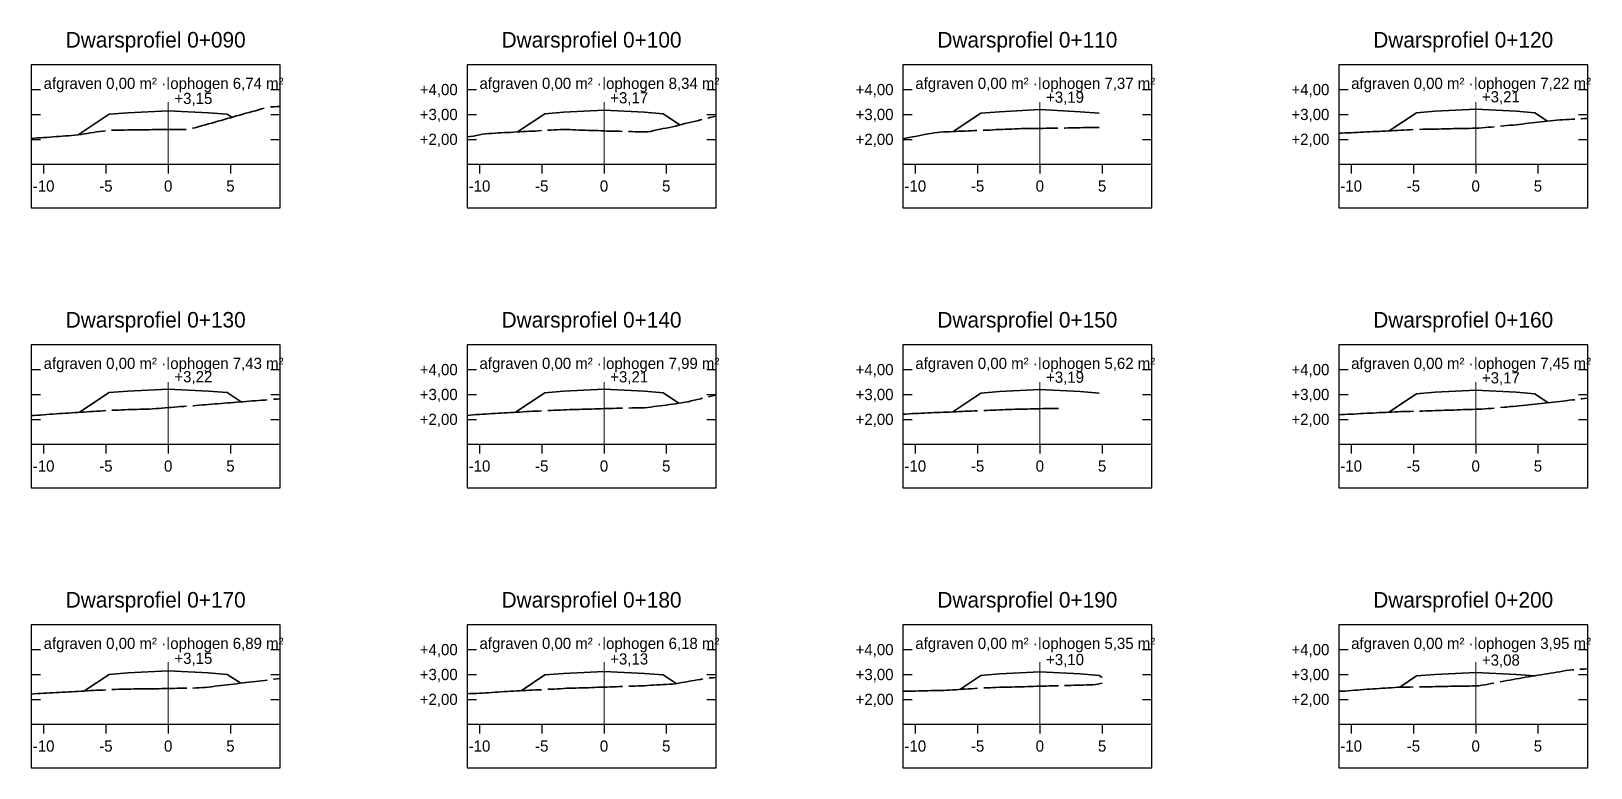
# Model space of a CAD drawing. Header units: metres. Extents: x 0 to 105485, y 0 to 425721.
# Drawn here: x 105360 to 105485.2, y 425551.5 to 425610.7 of the extents above; entities that cross this region are included whole.
import ezdxf
from ezdxf.enums import TextEntityAlignment as Align

# ---------------------------------------------------------------- set-up
doc = ezdxf.new("R2010")
doc.units = ezdxf.units.M
doc.header["$MEASUREMENT"] = 0
doc.linetypes.add('AM-AS-SO', pattern=[16, 10, -2, 2, -2])
doc.linetypes.add('GW-MAAIVELD-SO', pattern=[25, 12, -1, 12])
for name, color, linetype, lineweight in [('N-XX-AL-PROFIELBALK-G', 7, 'Continuous', 25), ('N-XX-AL-PROFIELBALK-T', 7, 'Continuous', 25), ('N-XX-AM-AS-G', 10, 'AM-AS-SO', 18), ('N-XX-GW-HOOGTE_AFWERKHOOGTE-G', 7, 'Continuous', 35), ('N-XX-GW-MAAIVELD-G', 90, 'GW-MAAIVELD-SO', 35)]:
    doc.layers.add(name, color=color, linetype=linetype, lineweight=lineweight)

msp = doc.modelspace()

# ---------------------------------------------------------------- linework, layer by layer
at = {"layer": 'N-XX-AL-PROFIELBALK-G', "ltscale": 0.5, "flags": 128}
for points in [[(105360, 425596.5), (105380, 425596.5), (105380, 425608), (105360, 425608), (105360, 425596.5)], [(105395, 425596.5), (105415, 425596.5), (105415, 425608), (105395, 425608), (105395, 425596.5)], [(105430, 425596.5), (105450, 425596.5), (105450, 425608), (105430, 425608), (105430, 425596.5)], [(105465, 425596.5), (105485, 425596.5), (105485, 425608), (105465, 425608), (105465, 425596.5)], [(105360, 425606), (105360.75, 425606)], [(105379.25, 425606), (105380, 425606)], [(105395, 425606), (105395.75, 425606)], [(105414.25, 425606), (105415, 425606)], [(105430, 425606), (105430.75, 425606)], [(105449.25, 425606), (105450, 425606)], [(105465, 425606), (105465.75, 425606)], [(105484.25, 425606), (105485, 425606)], [(105360, 425604), (105360.75, 425604)], [(105379.25, 425604), (105380, 425604)], [(105395, 425604), (105395.75, 425604)], [(105414.25, 425604), (105415, 425604)], [(105430, 425604), (105430.75, 425604)], [(105449.25, 425604), (105450, 425604)], [(105465, 425604), (105465.75, 425604)], [(105484.25, 425604), (105485, 425604)], [(105360, 425602), (105360.75, 425602)], [(105379.25, 425602), (105380, 425602)], [(105395, 425602), (105395.75, 425602)], [(105414.25, 425602), (105415, 425602)], [(105430, 425602), (105430.75, 425602)], [(105449.25, 425602), (105450, 425602)], [(105465, 425602), (105465.75, 425602)], [(105484.25, 425602), (105485, 425602)], [(105360, 425600), (105380, 425600)], [(105361, 425600), (105361, 425599.25)], [(105366, 425600), (105366, 425599.25)], [(105371, 425600), (105371, 425599.25)], [(105376, 425600), (105376, 425599.25)], [(105395, 425600), (105415, 425600)], [(105396, 425600), (105396, 425599.25)], [(105401, 425600), (105401, 425599.25)], [(105406, 425600), (105406, 425599.25)], [(105411, 425600), (105411, 425599.25)], [(105430, 425600), (105450, 425600)], [(105431, 425600), (105431, 425599.25)], [(105436, 425600), (105436, 425599.25)], [(105441, 425600), (105441, 425599.25)], [(105446, 425600), (105446, 425599.25)], [(105465, 425600), (105485, 425600)], [(105466, 425600), (105466, 425599.25)], [(105471, 425600), (105471, 425599.25)], [(105476, 425600), (105476, 425599.25)], [(105481, 425600), (105481, 425599.25)], [(105360, 425574), (105380, 425574), (105380, 425585.5), (105360, 425585.5), (105360, 425574)], [(105395, 425574), (105415, 425574), (105415, 425585.5), (105395, 425585.5), (105395, 425574)], [(105430, 425574), (105450, 425574), (105450, 425585.5), (105430, 425585.5), (105430, 425574)], [(105465, 425574), (105485, 425574), (105485, 425585.5), (105465, 425585.5), (105465, 425574)], [(105360, 425583.5), (105360.75, 425583.5)], [(105379.25, 425583.5), (105380, 425583.5)], [(105395, 425583.5), (105395.75, 425583.5)], [(105414.25, 425583.5), (105415, 425583.5)], [(105430, 425583.5), (105430.75, 425583.5)], [(105449.25, 425583.5), (105450, 425583.5)], [(105465, 425583.5), (105465.75, 425583.5)], [(105484.25, 425583.5), (105485, 425583.5)], [(105360, 425581.5), (105360.75, 425581.5)], [(105379.25, 425581.5), (105380, 425581.5)], [(105395, 425581.5), (105395.75, 425581.5)], [(105414.25, 425581.5), (105415, 425581.5)], [(105430, 425581.5), (105430.75, 425581.5)], [(105449.25, 425581.5), (105450, 425581.5)], [(105465, 425581.5), (105465.75, 425581.5)], [(105484.25, 425581.5), (105485, 425581.5)], [(105360, 425579.5), (105360.75, 425579.5)], [(105379.25, 425579.5), (105380, 425579.5)], [(105395, 425579.5), (105395.75, 425579.5)], [(105414.25, 425579.5), (105415, 425579.5)], [(105430, 425579.5), (105430.75, 425579.5)], [(105449.25, 425579.5), (105450, 425579.5)], [(105465, 425579.5), (105465.75, 425579.5)], [(105484.25, 425579.5), (105485, 425579.5)], [(105360, 425577.5), (105380, 425577.5)], [(105361, 425577.5), (105361, 425576.75)], [(105366, 425577.5), (105366, 425576.75)], [(105371, 425577.5), (105371, 425576.75)], [(105376, 425577.5), (105376, 425576.75)], [(105395, 425577.5), (105415, 425577.5)], [(105396, 425577.5), (105396, 425576.75)], [(105401, 425577.5), (105401, 425576.75)], [(105406, 425577.5), (105406, 425576.75)], [(105411, 425577.5), (105411, 425576.75)], [(105430, 425577.5), (105450, 425577.5)], [(105431, 425577.5), (105431, 425576.75)], [(105436, 425577.5), (105436, 425576.75)], [(105441, 425577.5), (105441, 425576.75)], [(105446, 425577.5), (105446, 425576.75)], [(105465, 425577.5), (105485, 425577.5)], [(105466, 425577.5), (105466, 425576.75)], [(105471, 425577.5), (105471, 425576.75)], [(105476, 425577.5), (105476, 425576.75)], [(105481, 425577.5), (105481, 425576.75)], [(105360, 425551.5), (105380, 425551.5), (105380, 425563), (105360, 425563), (105360, 425551.5)], [(105395, 425551.5), (105415, 425551.5), (105415, 425563), (105395, 425563), (105395, 425551.5)], [(105430, 425551.5), (105450, 425551.5), (105450, 425563), (105430, 425563), (105430, 425551.5)], [(105465, 425551.5), (105485, 425551.5), (105485, 425563), (105465, 425563), (105465, 425551.5)], [(105360, 425561), (105360.75, 425561)], [(105379.25, 425561), (105380, 425561)], [(105395, 425561), (105395.75, 425561)], [(105414.25, 425561), (105415, 425561)], [(105430, 425561), (105430.75, 425561)], [(105449.25, 425561), (105450, 425561)], [(105465, 425561), (105465.75, 425561)], [(105484.25, 425561), (105485, 425561)], [(105360, 425559), (105360.75, 425559)], [(105379.25, 425559), (105380, 425559)], [(105395, 425559), (105395.75, 425559)], [(105414.25, 425559), (105415, 425559)], [(105430, 425559), (105430.75, 425559)], [(105449.25, 425559), (105450, 425559)], [(105465, 425559), (105465.75, 425559)], [(105484.25, 425559), (105485, 425559)], [(105360, 425557), (105360.75, 425557)], [(105379.25, 425557), (105380, 425557)], [(105395, 425557), (105395.75, 425557)], [(105414.25, 425557), (105415, 425557)], [(105430, 425557), (105430.75, 425557)], [(105449.25, 425557), (105450, 425557)], [(105465, 425557), (105465.75, 425557)], [(105484.25, 425557), (105485, 425557)], [(105360, 425555), (105380, 425555)], [(105361, 425555), (105361, 425554.25)], [(105366, 425555), (105366, 425554.25)], [(105371, 425555), (105371, 425554.25)], [(105376, 425555), (105376, 425554.25)], [(105395, 425555), (105415, 425555)], [(105396, 425555), (105396, 425554.25)], [(105401, 425555), (105401, 425554.25)], [(105406, 425555), (105406, 425554.25)], [(105411, 425555), (105411, 425554.25)], [(105430, 425555), (105450, 425555)], [(105431, 425555), (105431, 425554.25)], [(105436, 425555), (105436, 425554.25)], [(105441, 425555), (105441, 425554.25)], [(105446, 425555), (105446, 425554.25)], [(105465, 425555), (105485, 425555)], [(105466, 425555), (105466, 425554.25)], [(105471, 425555), (105471, 425554.25)], [(105476, 425555), (105476, 425554.25)], [(105481, 425555), (105481, 425554.25)]]:
    msp.add_lwpolyline(points, dxfattribs=at)
at = {"layer": 'N-XX-AM-AS-G', "ltscale": 0.5, "flags": 128}
for points in [[(105371, 425600), (105371, 425608)], [(105406, 425600), (105406, 425608)], [(105441, 425600), (105441, 425608)], [(105476, 425600), (105476, 425608)], [(105371, 425577.5), (105371, 425585.5)], [(105406, 425577.5), (105406, 425585.5)], [(105441, 425577.5), (105441, 425585.5)], [(105476, 425577.5), (105476, 425585.5)], [(105371, 425555), (105371, 425563)], [(105406, 425555), (105406, 425563)], [(105441, 425555), (105441, 425563)], [(105476, 425555), (105476, 425563)]]:
    msp.add_lwpolyline(points, dxfattribs=at)
at = {"layer": 'N-XX-GW-HOOGTE_AFWERKHOOGTE-G', "ltscale": 0.5, "flags": 128}
for points in [[(105363.78, 425602.37), (105366.25, 425604.01), (105367.75, 425604.13), (105371, 425604.29), (105374.25, 425604.13), (105375.75, 425604.01), (105376.12, 425603.77)], [(105399.05, 425602.59), (105401.25, 425604.06), (105402.75, 425604.18), (105406, 425604.34), (105409.25, 425604.18), (105410.75, 425604.06), (105412.1, 425603.16)], [(105434.03, 425602.63), (105436.25, 425604.1), (105437.75, 425604.22), (105441, 425604.39), (105444.25, 425604.22), (105445.75, 425604.1), (105445.75, 425604.1)], [(105469.06, 425602.68), (105471.25, 425604.14), (105472.75, 425604.26), (105476, 425604.42), (105479.25, 425604.26), (105480.75, 425604.14), (105481.76, 425603.47)], [(105363.87, 425580.07), (105366.25, 425581.65), (105367.75, 425581.77), (105371, 425581.93), (105374.25, 425581.77), (105375.75, 425581.65), (105376.86, 425580.91)], [(105398.9, 425580.07), (105401.25, 425581.64), (105402.75, 425581.76), (105406, 425581.92), (105409.25, 425581.76), (105410.75, 425581.64), (105412.02, 425580.79)], [(105434, 425580.1), (105436.25, 425581.61), (105437.75, 425581.73), (105441, 425581.89), (105444.25, 425581.73), (105445.75, 425581.61), (105445.75, 425581.61)], [(105469.03, 425580.08), (105471.25, 425581.56), (105472.75, 425581.68), (105476, 425581.84), (105479.25, 425581.68), (105480.75, 425581.56), (105481.83, 425580.84)], [(105364.23, 425557.67), (105366.25, 425559.01), (105367.75, 425559.13), (105371, 425559.3), (105374.25, 425559.13), (105375.75, 425559.01), (105376.83, 425558.3)], [(105399.34, 425557.69), (105401.25, 425558.97), (105402.75, 425559.09), (105406, 425559.25), (105409.25, 425559.09), (105410.75, 425558.97), (105411.8, 425558.27)], [(105434.57, 425557.8), (105436.25, 425558.92), (105437.75, 425559.04), (105441, 425559.2), (105444.25, 425559.04), (105445.75, 425558.92), (105446, 425558.76)], [(105469.9, 425557.98), (105471.25, 425558.88), (105472.75, 425559), (105476, 425559.16), (105479.25, 425559), (105480.75, 425558.88), (105480.78, 425558.91)]]:
    msp.add_lwpolyline(points, dxfattribs=at)
at = {"layer": 'N-XX-GW-MAAIVELD-G', "ltscale": 0.5, "flags": 128}
for points in [[(105360, 425602.07), (105360.25, 425602.09), (105360.5, 425602.11), (105360.75, 425602.13), (105361, 425602.14), (105361.25, 425602.16), (105361.5, 425602.18), (105361.75, 425602.2), (105362, 425602.22), (105362.25, 425602.24), (105362.5, 425602.26), (105362.75, 425602.27), (105363, 425602.29), (105363.25, 425602.31), (105363.5, 425602.33), (105363.75, 425602.36), (105364, 425602.4), (105364.25, 425602.44), (105364.5, 425602.48), (105364.75, 425602.51), (105365, 425602.55), (105365.25, 425602.59), (105365.5, 425602.63), (105365.75, 425602.67), (105366, 425602.7), (105366.25, 425602.74), (105366.5, 425602.74), (105366.75, 425602.75), (105367, 425602.75), (105367.25, 425602.75), (105367.5, 425602.75), (105367.75, 425602.76), (105368, 425602.76), (105368.25, 425602.76), (105368.5, 425602.76), (105368.75, 425602.77), (105369, 425602.77), (105369.25, 425602.77), (105369.5, 425602.77), (105369.75, 425602.78), (105370, 425602.78), (105370.25, 425602.78), (105370.5, 425602.78), (105370.75, 425602.78), (105371, 425602.79), (105371.25, 425602.79), (105371.5, 425602.79), (105371.75, 425602.79), (105372, 425602.79), (105372.25, 425602.8), (105372.5, 425602.8), (105372.75, 425602.82), (105373, 425602.89), (105373.25, 425602.96), (105373.5, 425603.03), (105373.75, 425603.1), (105374, 425603.17), (105374.25, 425603.24), (105374.5, 425603.31), (105374.75, 425603.38), (105375, 425603.45), (105375.25, 425603.52), (105375.5, 425603.59), (105375.75, 425603.67), (105376, 425603.74), (105376.25, 425603.81), (105376.5, 425603.88), (105376.75, 425603.95), (105377, 425604.02), (105377.25, 425604.09), (105377.5, 425604.16), (105377.75, 425604.23), (105378, 425604.3), (105378.25, 425604.38), (105378.5, 425604.45), (105378.75, 425604.52), (105379, 425604.59), (105379.25, 425604.61), (105379.5, 425604.62), (105379.75, 425604.63), (105380, 425604.64)], [(105395, 425602.19), (105395.25, 425602.22), (105395.5, 425602.25), (105395.75, 425602.31), (105396, 425602.36), (105396.25, 425602.41), (105396.5, 425602.45), (105396.75, 425602.47), (105397, 425602.48), (105397.25, 425602.49), (105397.5, 425602.51), (105397.75, 425602.52), (105398, 425602.54), (105398.25, 425602.55), (105398.5, 425602.56), (105398.75, 425602.58), (105399, 425602.59), (105399.25, 425602.6), (105399.5, 425602.62), (105399.75, 425602.63), (105400, 425602.65), (105400.25, 425602.66), (105400.5, 425602.67), (105400.75, 425602.69), (105401, 425602.7), (105401.25, 425602.72), (105401.5, 425602.73), (105401.75, 425602.74), (105402, 425602.76), (105402.25, 425602.77), (105402.5, 425602.78), (105402.75, 425602.78), (105403, 425602.78), (105403.25, 425602.78), (105403.5, 425602.77), (105403.75, 425602.76), (105404, 425602.75), (105404.25, 425602.74), (105404.5, 425602.73), (105404.75, 425602.72), (105405, 425602.71), (105405.25, 425602.71), (105405.5, 425602.7), (105405.75, 425602.69), (105406, 425602.68), (105406.25, 425602.67), (105406.5, 425602.67), (105406.75, 425602.66), (105407, 425602.65), (105407.25, 425602.65), (105407.5, 425602.64), (105407.75, 425602.63), (105408, 425602.63), (105408.25, 425602.62), (105408.5, 425602.61), (105408.75, 425602.61), (105409, 425602.6), (105409.25, 425602.59), (105409.5, 425602.59), (105409.75, 425602.63), (105410, 425602.71), (105410.25, 425602.76), (105410.5, 425602.81), (105410.75, 425602.86), (105411, 425602.91), (105411.25, 425602.96), (105411.5, 425603.01), (105411.75, 425603.07), (105412, 425603.14), (105412.25, 425603.2), (105412.5, 425603.26), (105412.75, 425603.32), (105413, 425603.38), (105413.25, 425603.44), (105413.5, 425603.5), (105413.75, 425603.56), (105414, 425603.62), (105414.25, 425603.69), (105414.5, 425603.75), (105414.75, 425603.81), (105415, 425603.87)], [(105465, 425602.49), (105465.25, 425602.5), (105465.5, 425602.51), (105465.75, 425602.52), (105466, 425602.53), (105466.25, 425602.55), (105466.5, 425602.56), (105466.75, 425602.57), (105467, 425602.58), (105467.25, 425602.59), (105467.5, 425602.6), (105467.75, 425602.62), (105468, 425602.63), (105468.25, 425602.64), (105468.5, 425602.65), (105468.75, 425602.66), (105469, 425602.68), (105469.25, 425602.69), (105469.5, 425602.7), (105469.75, 425602.71), (105470, 425602.73), (105470.25, 425602.74), (105470.5, 425602.76), (105470.75, 425602.77), (105471, 425602.79), (105471.25, 425602.8), (105471.5, 425602.8), (105471.75, 425602.81), (105472, 425602.81), (105472.25, 425602.82), (105472.5, 425602.82), (105472.75, 425602.83), (105473, 425602.83), (105473.25, 425602.84), (105473.5, 425602.84), (105473.75, 425602.85), (105474, 425602.85), (105474.25, 425602.86), (105474.5, 425602.86), (105474.75, 425602.87), (105475, 425602.87), (105475.25, 425602.88), (105475.5, 425602.88), (105475.75, 425602.89), (105476, 425602.89), (105476.25, 425602.91), (105476.5, 425602.93), (105476.75, 425602.95), (105477, 425602.97), (105477.25, 425602.99), (105477.5, 425603.02), (105477.75, 425603.04), (105478, 425603.06), (105478.25, 425603.08), (105478.5, 425603.1), (105478.75, 425603.13), (105479, 425603.15), (105479.25, 425603.17), (105479.5, 425603.2), (105479.75, 425603.23), (105480, 425603.26), (105480.25, 425603.29), (105480.5, 425603.32), (105480.75, 425603.35), (105481, 425603.38), (105481.25, 425603.41), (105481.5, 425603.44), (105481.75, 425603.46), (105482, 425603.49), (105482.25, 425603.52), (105482.5, 425603.55), (105482.75, 425603.57), (105483, 425603.58), (105483.25, 425603.59), (105483.5, 425603.6), (105483.75, 425603.62), (105484, 425603.63), (105484.25, 425603.64), (105484.5, 425603.66), (105484.75, 425603.67), (105485, 425603.68)], [(105430, 425602.04), (105430.25, 425602.09), (105430.5, 425602.14), (105430.75, 425602.19), (105431, 425602.24), (105431.25, 425602.29), (105431.5, 425602.34), (105431.75, 425602.38), (105432, 425602.43), (105432.25, 425602.48), (105432.5, 425602.53), (105432.75, 425602.56), (105433, 425602.58), (105433.25, 425602.59), (105433.5, 425602.6), (105433.75, 425602.61), (105434, 425602.62), (105434.25, 425602.63), (105434.5, 425602.65), (105434.75, 425602.66), (105435, 425602.67), (105435.25, 425602.68), (105435.5, 425602.69), (105435.75, 425602.7), (105436, 425602.71), (105436.25, 425602.72), (105436.5, 425602.73), (105436.75, 425602.74), (105437, 425602.75), (105437.25, 425602.77), (105437.5, 425602.78), (105437.75, 425602.79), (105438, 425602.8), (105438.25, 425602.81), (105438.5, 425602.82), (105438.75, 425602.83), (105439, 425602.84), (105439.25, 425602.85), (105439.5, 425602.86), (105439.75, 425602.87), (105440, 425602.87), (105440.25, 425602.87), (105440.5, 425602.87), (105440.75, 425602.87), (105441, 425602.88), (105441.25, 425602.88), (105441.5, 425602.89), (105441.75, 425602.89), (105442, 425602.89), (105442.25, 425602.9), (105442.5, 425602.9), (105442.75, 425602.91), (105443, 425602.91), (105443.25, 425602.92), (105443.5, 425602.92), (105443.75, 425602.93), (105444, 425602.93), (105444.25, 425602.93), (105444.5, 425602.94), (105444.75, 425602.94), (105445, 425602.95), (105445.25, 425602.95), (105445.5, 425602.96), (105445.75, 425602.96)], [(105360, 425579.8), (105360.25, 425579.82), (105360.5, 425579.83), (105360.75, 425579.85), (105361, 425579.87), (105361.25, 425579.89), (105361.5, 425579.91), (105361.75, 425579.92), (105362, 425579.94), (105362.25, 425579.96), (105362.5, 425579.97), (105362.75, 425579.99), (105363, 425580.01), (105363.25, 425580.02), (105363.5, 425580.04), (105363.75, 425580.06), (105364, 425580.07), (105364.25, 425580.09), (105364.5, 425580.11), (105364.75, 425580.12), (105365, 425580.14), (105365.25, 425580.16), (105365.5, 425580.17), (105365.75, 425580.19), (105366, 425580.21), (105366.25, 425580.22), (105366.5, 425580.23), (105366.75, 425580.24), (105367, 425580.25), (105367.25, 425580.26), (105367.5, 425580.27), (105367.75, 425580.28), (105368, 425580.28), (105368.25, 425580.29), (105368.5, 425580.3), (105368.75, 425580.31), (105369, 425580.32), (105369.25, 425580.32), (105369.5, 425580.33), (105369.75, 425580.34), (105370, 425580.36), (105370.25, 425580.38), (105370.5, 425580.4), (105370.75, 425580.42), (105371, 425580.44), (105371.25, 425580.46), (105371.5, 425580.48), (105371.75, 425580.5), (105372, 425580.52), (105372.25, 425580.54), (105372.5, 425580.56), (105372.75, 425580.58), (105373, 425580.6), (105373.25, 425580.62), (105373.5, 425580.64), (105373.75, 425580.66), (105374, 425580.68), (105374.25, 425580.7), (105374.5, 425580.72), (105374.75, 425580.74), (105375, 425580.76), (105375.25, 425580.78), (105375.5, 425580.8), (105375.75, 425580.82), (105376, 425580.84), (105376.25, 425580.86), (105376.5, 425580.88), (105376.75, 425580.9), (105377, 425580.92), (105377.25, 425580.94), (105377.5, 425580.96), (105377.75, 425580.98), (105378, 425581), (105378.25, 425581.02), (105378.5, 425581.03), (105378.75, 425581.05), (105379, 425581.07), (105379.25, 425581.09), (105379.5, 425581.11), (105379.75, 425581.13), (105380, 425581.15)], [(105395, 425579.82), (105395.25, 425579.84), (105395.5, 425579.86), (105395.75, 425579.88), (105396, 425579.89), (105396.25, 425579.91), (105396.5, 425579.93), (105396.75, 425579.94), (105397, 425579.96), (105397.25, 425579.97), (105397.5, 425579.99), (105397.75, 425580), (105398, 425580.02), (105398.25, 425580.03), (105398.5, 425580.05), (105398.75, 425580.06), (105399, 425580.08), (105399.25, 425580.09), (105399.5, 425580.11), (105399.75, 425580.12), (105400, 425580.14), (105400.25, 425580.15), (105400.5, 425580.16), (105400.75, 425580.17), (105401, 425580.18), (105401.25, 425580.2), (105401.5, 425580.21), (105401.75, 425580.22), (105402, 425580.23), (105402.25, 425580.24), (105402.5, 425580.25), (105402.75, 425580.26), (105403, 425580.27), (105403.25, 425580.28), (105403.5, 425580.28), (105403.75, 425580.29), (105404, 425580.3), (105404.25, 425580.31), (105404.5, 425580.31), (105404.75, 425580.32), (105405, 425580.33), (105405.25, 425580.34), (105405.5, 425580.34), (105405.75, 425580.35), (105406, 425580.36), (105406.25, 425580.36), (105406.5, 425580.37), (105406.75, 425580.38), (105407, 425580.39), (105407.25, 425580.39), (105407.5, 425580.4), (105407.75, 425580.41), (105408, 425580.41), (105408.25, 425580.42), (105408.5, 425580.42), (105408.75, 425580.43), (105409, 425580.43), (105409.25, 425580.43), (105409.5, 425580.45), (105409.75, 425580.49), (105410, 425580.52), (105410.25, 425580.55), (105410.5, 425580.59), (105410.75, 425580.62), (105411, 425580.65), (105411.25, 425580.69), (105411.5, 425580.72), (105411.75, 425580.75), (105412, 425580.79), (105412.25, 425580.82), (105412.5, 425580.87), (105412.75, 425580.92), (105413, 425580.98), (105413.25, 425581.04), (105413.5, 425581.1), (105413.75, 425581.15), (105414, 425581.21), (105414.25, 425581.27), (105414.5, 425581.33), (105414.75, 425581.39), (105415, 425581.44)], [(105465, 425579.87), (105465.25, 425579.88), (105465.5, 425579.9), (105465.75, 425579.91), (105466, 425579.92), (105466.25, 425579.93), (105466.5, 425579.95), (105466.75, 425579.96), (105467, 425579.97), (105467.25, 425579.99), (105467.5, 425580), (105467.75, 425580.01), (105468, 425580.03), (105468.25, 425580.04), (105468.5, 425580.05), (105468.75, 425580.06), (105469, 425580.08), (105469.25, 425580.09), (105469.5, 425580.1), (105469.75, 425580.11), (105470, 425580.12), (105470.25, 425580.13), (105470.5, 425580.13), (105470.75, 425580.14), (105471, 425580.15), (105471.25, 425580.15), (105471.5, 425580.16), (105471.75, 425580.17), (105472, 425580.18), (105472.25, 425580.18), (105472.5, 425580.19), (105472.75, 425580.2), (105473, 425580.21), (105473.25, 425580.22), (105473.5, 425580.23), (105473.75, 425580.23), (105474, 425580.24), (105474.25, 425580.25), (105474.5, 425580.26), (105474.75, 425580.27), (105475, 425580.28), (105475.25, 425580.28), (105475.5, 425580.29), (105475.75, 425580.3), (105476, 425580.31), (105476.25, 425580.32), (105476.5, 425580.33), (105476.75, 425580.35), (105477, 425580.36), (105477.25, 425580.37), (105477.5, 425580.4), (105477.75, 425580.42), (105478, 425580.45), (105478.25, 425580.47), (105478.5, 425580.49), (105478.75, 425580.52), (105479, 425580.54), (105479.25, 425580.57), (105479.5, 425580.59), (105479.75, 425580.62), (105480, 425580.64), (105480.25, 425580.67), (105480.5, 425580.69), (105480.75, 425580.72), (105481, 425580.75), (105481.25, 425580.78), (105481.5, 425580.81), (105481.75, 425580.83), (105482, 425580.86), (105482.25, 425580.89), (105482.5, 425580.92), (105482.75, 425580.94), (105483, 425580.97), (105483.25, 425581), (105483.5, 425581.03), (105483.75, 425581.06), (105484, 425581.08), (105484.25, 425581.11), (105484.5, 425581.14), (105484.75, 425581.17), (105485, 425581.2)], [(105430, 425579.91), (105430.25, 425579.93), (105430.5, 425579.94), (105430.75, 425579.96), (105431, 425579.97), (105431.25, 425579.98), (105431.5, 425579.99), (105431.75, 425580), (105432, 425580.02), (105432.25, 425580.03), (105432.5, 425580.04), (105432.75, 425580.05), (105433, 425580.06), (105433.25, 425580.07), (105433.5, 425580.08), (105433.75, 425580.09), (105434, 425580.1), (105434.25, 425580.11), (105434.5, 425580.12), (105434.75, 425580.14), (105435, 425580.15), (105435.25, 425580.16), (105435.5, 425580.17), (105435.75, 425580.18), (105436, 425580.19), (105436.25, 425580.2), (105436.5, 425580.21), (105436.75, 425580.22), (105437, 425580.23), (105437.25, 425580.24), (105437.5, 425580.25), (105437.75, 425580.26), (105438, 425580.27), (105438.25, 425580.28), (105438.5, 425580.29), (105438.75, 425580.3), (105439, 425580.31), (105439.25, 425580.32), (105439.5, 425580.33), (105439.75, 425580.33), (105440, 425580.33), (105440.25, 425580.34), (105440.5, 425580.34), (105440.75, 425580.35), (105441, 425580.35), (105441.25, 425580.36), (105441.5, 425580.36), (105441.75, 425580.37), (105442, 425580.37), (105442.25, 425580.37), (105442.5, 425580.38), (105442.75, 425580.38)], [(105465, 425557.65), (105465.25, 425557.65), (105465.5, 425557.67), (105465.75, 425557.69), (105466, 425557.71), (105466.25, 425557.73), (105466.5, 425557.75), (105466.75, 425557.77), (105467, 425557.79), (105467.25, 425557.81), (105467.5, 425557.83), (105467.75, 425557.84), (105468, 425557.86), (105468.25, 425557.88), (105468.5, 425557.89), (105468.75, 425557.91), (105469, 425557.92), (105469.25, 425557.94), (105469.5, 425557.95), (105469.75, 425557.97), (105470, 425557.98), (105470.25, 425557.98), (105470.5, 425557.99), (105470.75, 425557.99), (105471, 425558), (105471.25, 425558), (105471.5, 425558.01), (105471.75, 425558.01), (105472, 425558.01), (105472.25, 425558.02), (105472.5, 425558.02), (105472.75, 425558.03), (105473, 425558.03), (105473.25, 425558.03), (105473.5, 425558.04), (105473.75, 425558.04), (105474, 425558.05), (105474.25, 425558.05), (105474.5, 425558.05), (105474.75, 425558.06), (105475, 425558.06), (105475.25, 425558.07), (105475.5, 425558.07), (105475.75, 425558.08), (105476, 425558.09), (105476.25, 425558.09), (105476.5, 425558.14), (105476.75, 425558.18), (105477, 425558.23), (105477.25, 425558.28), (105477.5, 425558.32), (105477.75, 425558.37), (105478, 425558.41), (105478.25, 425558.46), (105478.5, 425558.51), (105478.75, 425558.55), (105479, 425558.6), (105479.25, 425558.65), (105479.5, 425558.69), (105479.75, 425558.74), (105480, 425558.78), (105480.25, 425558.82), (105480.5, 425558.86), (105480.75, 425558.9), (105481, 425558.94), (105481.25, 425558.98), (105481.5, 425559.02), (105481.75, 425559.06), (105482, 425559.1), (105482.25, 425559.14), (105482.5, 425559.18), (105482.75, 425559.22), (105483, 425559.28), (105483.25, 425559.33), (105483.5, 425559.36), (105483.75, 425559.38), (105484, 425559.39), (105484.25, 425559.41), (105484.5, 425559.42), (105484.75, 425559.43), (105485, 425559.45)], [(105360, 425557.43), (105360.25, 425557.44), (105360.5, 425557.46), (105360.75, 425557.47), (105361, 425557.49), (105361.25, 425557.5), (105361.5, 425557.52), (105361.75, 425557.53), (105362, 425557.54), (105362.25, 425557.56), (105362.5, 425557.57), (105362.75, 425557.59), (105363, 425557.6), (105363.25, 425557.61), (105363.5, 425557.63), (105363.75, 425557.64), (105364, 425557.66), (105364.25, 425557.67), (105364.5, 425557.68), (105364.75, 425557.7), (105365, 425557.71), (105365.25, 425557.73), (105365.5, 425557.74), (105365.75, 425557.75), (105366, 425557.77), (105366.25, 425557.78), (105366.5, 425557.79), (105366.75, 425557.8), (105367, 425557.81), (105367.25, 425557.81), (105367.5, 425557.82), (105367.75, 425557.83), (105368, 425557.83), (105368.25, 425557.84), (105368.5, 425557.84), (105368.75, 425557.84), (105369, 425557.85), (105369.25, 425557.85), (105369.5, 425557.85), (105369.75, 425557.86), (105370, 425557.86), (105370.25, 425557.86), (105370.5, 425557.87), (105370.75, 425557.87), (105371, 425557.88), (105371.25, 425557.88), (105371.5, 425557.88), (105371.75, 425557.89), (105372, 425557.89), (105372.25, 425557.89), (105372.5, 425557.9), (105372.75, 425557.9), (105373, 425557.91), (105373.25, 425557.92), (105373.5, 425557.94), (105373.75, 425557.95), (105374, 425557.96), (105374.25, 425557.99), (105374.5, 425558.02), (105374.75, 425558.05), (105375, 425558.08), (105375.25, 425558.11), (105375.5, 425558.14), (105375.75, 425558.17), (105376, 425558.2), (105376.25, 425558.23), (105376.5, 425558.26), (105376.75, 425558.29), (105377, 425558.32), (105377.25, 425558.35), (105377.5, 425558.38), (105377.75, 425558.41), (105378, 425558.44), (105378.25, 425558.47), (105378.5, 425558.5), (105378.75, 425558.53), (105379, 425558.56), (105379.25, 425558.59), (105379.5, 425558.62), (105379.75, 425558.65), (105380, 425558.68)], [(105395, 425557.45), (105395.25, 425557.46), (105395.5, 425557.47), (105395.75, 425557.48), (105396, 425557.49), (105396.25, 425557.51), (105396.5, 425557.52), (105396.75, 425557.53), (105397, 425557.55), (105397.25, 425557.57), (105397.5, 425557.58), (105397.75, 425557.6), (105398, 425557.62), (105398.25, 425557.63), (105398.5, 425557.65), (105398.75, 425557.66), (105399, 425557.68), (105399.25, 425557.69), (105399.5, 425557.7), (105399.75, 425557.72), (105400, 425557.73), (105400.25, 425557.74), (105400.5, 425557.76), (105400.75, 425557.77), (105401, 425557.78), (105401.25, 425557.79), (105401.5, 425557.81), (105401.75, 425557.82), (105402, 425557.83), (105402.25, 425557.85), (105402.5, 425557.86), (105402.75, 425557.87), (105403, 425557.89), (105403.25, 425557.9), (105403.5, 425557.9), (105403.75, 425557.91), (105404, 425557.92), (105404.25, 425557.93), (105404.5, 425557.93), (105404.75, 425557.94), (105405, 425557.95), (105405.25, 425557.96), (105405.5, 425557.97), (105405.75, 425557.97), (105406, 425557.98), (105406.25, 425557.99), (105406.5, 425558), (105406.75, 425558.01), (105407, 425558.02), (105407.25, 425558.03), (105407.5, 425558.04), (105407.75, 425558.05), (105408, 425558.05), (105408.25, 425558.06), (105408.5, 425558.07), (105408.75, 425558.08), (105409, 425558.09), (105409.25, 425558.1), (105409.5, 425558.11), (105409.75, 425558.13), (105410, 425558.14), (105410.25, 425558.16), (105410.5, 425558.17), (105410.75, 425558.19), (105411, 425558.2), (105411.25, 425558.22), (105411.5, 425558.23), (105411.75, 425558.26), (105412, 425558.31), (105412.25, 425558.35), (105412.5, 425558.39), (105412.75, 425558.44), (105413, 425558.48), (105413.25, 425558.52), (105413.5, 425558.57), (105413.75, 425558.61), (105414, 425558.65), (105414.25, 425558.7), (105414.5, 425558.72), (105414.75, 425558.73), (105415, 425558.75)], [(105430, 425557.65), (105430.25, 425557.65), (105430.5, 425557.66), (105430.75, 425557.66), (105431, 425557.67), (105431.25, 425557.68), (105431.5, 425557.68), (105431.75, 425557.69), (105432, 425557.69), (105432.25, 425557.7), (105432.5, 425557.7), (105432.75, 425557.71), (105433, 425557.71), (105433.25, 425557.72), (105433.5, 425557.73), (105433.75, 425557.75), (105434, 425557.76), (105434.25, 425557.78), (105434.5, 425557.8), (105434.75, 425557.81), (105435, 425557.83), (105435.25, 425557.84), (105435.5, 425557.86), (105435.75, 425557.87), (105436, 425557.89), (105436.25, 425557.9), (105436.5, 425557.92), (105436.75, 425557.93), (105437, 425557.94), (105437.25, 425557.95), (105437.5, 425557.96), (105437.75, 425557.97), (105438, 425557.97), (105438.25, 425557.98), (105438.5, 425557.99), (105438.75, 425557.99), (105439, 425558), (105439.25, 425558.01), (105439.5, 425558.01), (105439.75, 425558.02), (105440, 425558.03), (105440.25, 425558.03), (105440.5, 425558.04), (105440.75, 425558.05), (105441, 425558.05), (105441.25, 425558.06), (105441.5, 425558.07), (105441.75, 425558.08), (105442, 425558.08), (105442.25, 425558.09), (105442.5, 425558.1), (105442.75, 425558.1), (105443, 425558.11), (105443.25, 425558.12), (105443.5, 425558.12), (105443.75, 425558.13), (105444, 425558.14), (105444.25, 425558.14), (105444.5, 425558.15), (105444.75, 425558.16), (105445, 425558.17), (105445.25, 425558.18), (105445.5, 425558.19), (105445.75, 425558.25), (105446, 425558.3)]]:
    msp.add_lwpolyline(points, dxfattribs=at)

# ---------------------------------------------------------------- texts
at = {"layer": 'N-XX-AL-PROFIELBALK-T', "color": 7, "lineweight": 25}
for s, p in [('Dwarsprofiel 0+090', (105370, 425610)), ('Dwarsprofiel 0+100', (105405, 425610)), ('Dwarsprofiel 0+110', (105440, 425610)), ('Dwarsprofiel 0+120', (105475, 425610)), ('Dwarsprofiel 0+130', (105370, 425587.5)), ('Dwarsprofiel 0+140', (105405, 425587.5)), ('Dwarsprofiel 0+150', (105440, 425587.5)), ('Dwarsprofiel 0+160', (105475, 425587.5)), ('Dwarsprofiel 0+170', (105370, 425565)), ('Dwarsprofiel 0+180', (105405, 425565)), ('Dwarsprofiel 0+190', (105440, 425565)), ('Dwarsprofiel 0+200', (105475, 425565))]:
    msp.add_text(s, height=1.25, dxfattribs=at).set_placement(p, align=Align.MIDDLE_CENTER)
at = {"layer": 'N-XX-AL-PROFIELBALK-T', "color": 10, "lineweight": 18}
for s, p in [('afgraven 0,00 m² · ophogen 6,74 m²', (105361, 425606.5)), ('afgraven 0,00 m² · ophogen 8,34 m²', (105396, 425606.5)), ('afgraven 0,00 m² · ophogen 7,37 m²', (105431, 425606.5)), ('afgraven 0,00 m² · ophogen 7,22 m²', (105466, 425606.5)), ('+3,15', (105371.5, 425605.29)), ('+3,17', (105406.5, 425605.34)), ('+3,19', (105441.5, 425605.39)), ('+3,21', (105476.5, 425605.42)), ('afgraven 0,00 m² · ophogen 7,43 m²', (105361, 425584)), ('afgraven 0,00 m² · ophogen 7,99 m²', (105396, 425584)), ('afgraven 0,00 m² · ophogen 5,62 m²', (105431, 425584)), ('afgraven 0,00 m² · ophogen 7,45 m²', (105466, 425584)), ('+3,22', (105371.5, 425582.93)), ('+3,21', (105406.5, 425582.92)), ('+3,19', (105441.5, 425582.89)), ('+3,17', (105476.5, 425582.84)), ('afgraven 0,00 m² · ophogen 6,89 m²', (105361, 425561.5)), ('afgraven 0,00 m² · ophogen 6,18 m²', (105396, 425561.5)), ('afgraven 0,00 m² · ophogen 5,35 m²', (105431, 425561.5)), ('afgraven 0,00 m² · ophogen 3,95 m²', (105466, 425561.5)), ('+3,15', (105371.5, 425560.3)), ('+3,13', (105406.5, 425560.25)), ('+3,10', (105441.5, 425560.2)), ('+3,08', (105476.5, 425560.16))]:
    msp.add_text(s, height=0.9, dxfattribs=at).set_placement(p, align=Align.MIDDLE_LEFT)
for s, p in [('+4,00', (105394.25, 425606)), ('+4,00', (105429.25, 425606)), ('+4,00', (105464.25, 425606)), ('+3,00', (105394.25, 425604)), ('+3,00', (105429.25, 425604)), ('+3,00', (105464.25, 425604)), ('+2,00', (105394.25, 425602)), ('+2,00', (105429.25, 425602)), ('+2,00', (105464.25, 425602)), ('+4,00', (105394.25, 425583.5)), ('+4,00', (105429.25, 425583.5)), ('+4,00', (105464.25, 425583.5)), ('+3,00', (105394.25, 425581.5)), ('+3,00', (105429.25, 425581.5)), ('+3,00', (105464.25, 425581.5)), ('+2,00', (105394.25, 425579.5)), ('+2,00', (105429.25, 425579.5)), ('+2,00', (105464.25, 425579.5)), ('+4,00', (105394.25, 425561)), ('+4,00', (105429.25, 425561)), ('+4,00', (105464.25, 425561)), ('+3,00', (105394.25, 425559)), ('+3,00', (105429.25, 425559)), ('+3,00', (105464.25, 425559)), ('+2,00', (105394.25, 425557)), ('+2,00', (105429.25, 425557)), ('+2,00', (105464.25, 425557))]:
    msp.add_text(s, height=0.9, dxfattribs=at).set_placement(p, align=Align.MIDDLE_RIGHT)
for s, p in [('-10', (105361, 425598.25)), ('-5', (105366, 425598.25)), ('0', (105371, 425598.25)), ('5', (105376, 425598.25)), ('-10', (105396, 425598.25)), ('-5', (105401, 425598.25)), ('0', (105406, 425598.25)), ('5', (105411, 425598.25)), ('-10', (105431, 425598.25)), ('-5', (105436, 425598.25)), ('0', (105441, 425598.25)), ('5', (105446, 425598.25)), ('-10', (105466, 425598.25)), ('-5', (105471, 425598.25)), ('0', (105476, 425598.25)), ('5', (105481, 425598.25)), ('-10', (105361, 425575.75)), ('-5', (105366, 425575.75)), ('0', (105371, 425575.75)), ('5', (105376, 425575.75)), ('-10', (105396, 425575.75)), ('-5', (105401, 425575.75)), ('0', (105406, 425575.75)), ('5', (105411, 425575.75)), ('-10', (105431, 425575.75)), ('-5', (105436, 425575.75)), ('0', (105441, 425575.75)), ('5', (105446, 425575.75)), ('-10', (105466, 425575.75)), ('-5', (105471, 425575.75)), ('0', (105476, 425575.75)), ('5', (105481, 425575.75)), ('-10', (105361, 425553.25)), ('-5', (105366, 425553.25)), ('0', (105371, 425553.25)), ('5', (105376, 425553.25)), ('-10', (105396, 425553.25)), ('-5', (105401, 425553.25)), ('0', (105406, 425553.25)), ('5', (105411, 425553.25)), ('-10', (105431, 425553.25)), ('-5', (105436, 425553.25)), ('0', (105441, 425553.25)), ('5', (105446, 425553.25)), ('-10', (105466, 425553.25)), ('-5', (105471, 425553.25)), ('0', (105476, 425553.25)), ('5', (105481, 425553.25))]:
    msp.add_text(s, height=0.9, dxfattribs=at).set_placement(p, align=Align.MIDDLE_CENTER)

doc.saveas('drawing.dxf')
